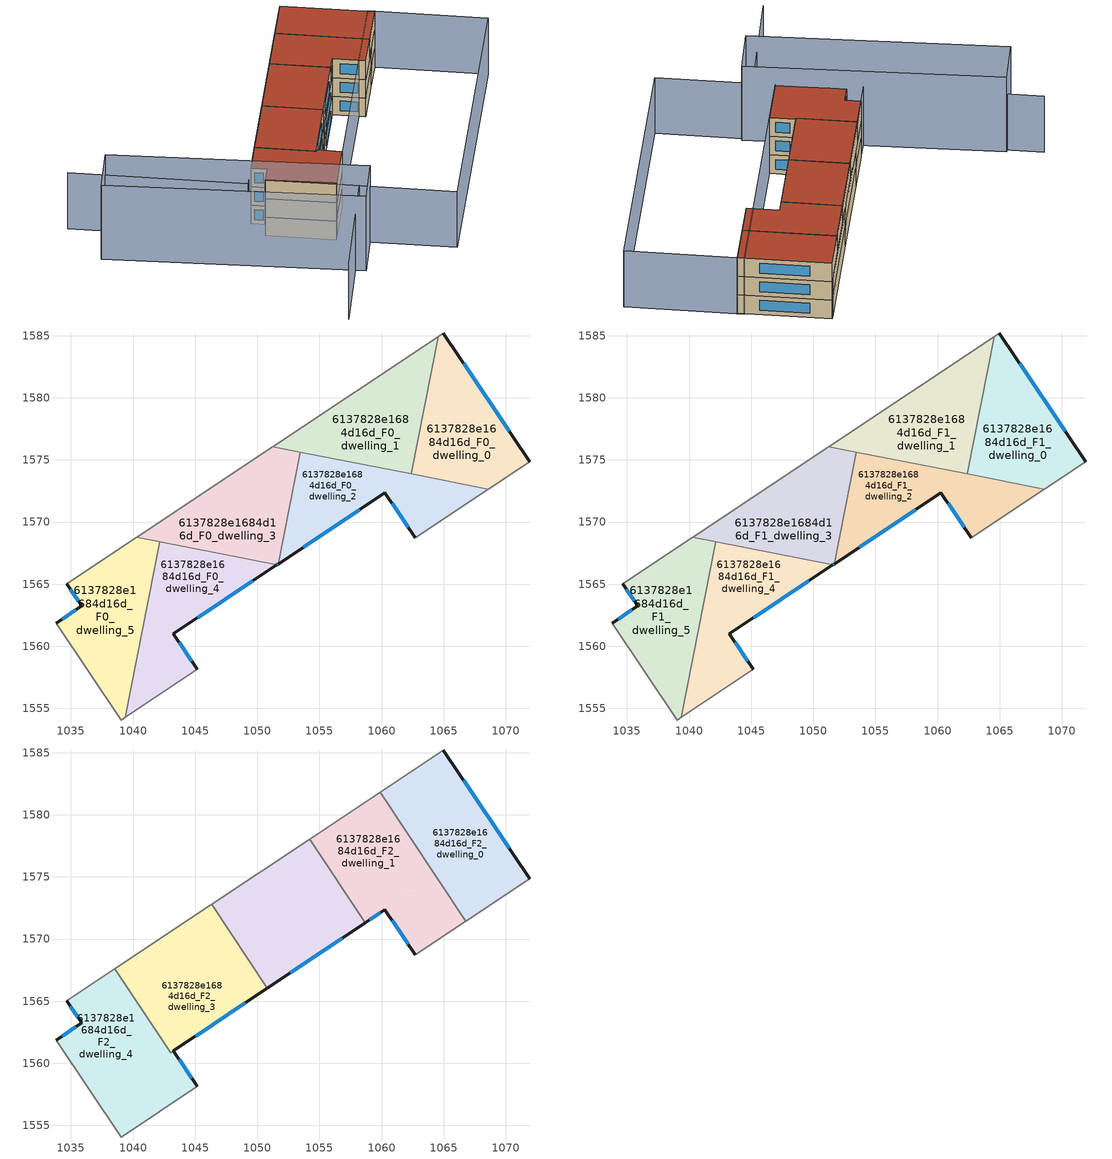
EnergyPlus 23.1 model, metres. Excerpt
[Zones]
6137828e1684d16d_F0_dwelling_0
 floor ground (EU_floor_Construction): 1064.98,1585.21 1071.92,1574.86 1068.6,1572.65 1062.37,1573.87 1064.54,1584.92 z0
 wall outside (EU_wall_Construction): 1071.92,1574.86 1064.98,1585.21 z0:3
 wall adiabatic (EU_wall_Construction): 1064.98,1585.21 1064.54,1584.92 / 1068.6,1572.65 1071.92,1574.86 z0:3
 wall to 6137828e1684d16d_F0_dwelling_1 (EU_wall_Construction): 1064.54,1584.92 1062.37,1573.87 z0:3
 wall to 6137828e1684d16d_F0_dwelling_2 (EU_wall_Construction): 1062.37,1573.87 1068.6,1572.65 z0:3
 window (EU_Window_Construction): 1070.29,1577.29 1066.61,1582.78 z0.7:2.3
6137828e1684d16d_F0_dwelling_1
 floor ground (EU_floor_Construction): 1064.54,1584.92 1062.37,1573.87 1051.24,1576.06 z0
 wall adiabatic (EU_wall_Construction): 1064.54,1584.92 1051.24,1576.06 z0:3
 wall to 6137828e1684d16d_F0_dwelling_3 (EU_wall_Construction): 1051.24,1576.06 1053.44,1575.63 z0:3
 wall to 6137828e1684d16d_F0_dwelling_2 (EU_wall_Construction): 1053.43,1575.63 1062.37,1573.87 z0:3
6137828e1684d16d_F0_dwelling_2
 floor ground (EU_floor_Construction): 1068.6,1572.65 1062.7,1568.72 1060.27,1572.35 1051.66,1566.62 1053.43,1575.63 z0
 wall outside (EU_wall_Construction): 1051.66,1566.62 1060.27,1572.35 1062.7,1568.72 z0:3
 wall to 6137828e1684d16d_F0_dwelling_3 (EU_wall_Construction): 1053.43,1575.63 1051.66,1566.62 z0:3
 wall adiabatic (EU_wall_Construction): 1062.7,1568.72 1068.6,1572.65 z0:3
 window (EU_Window_Construction): 1060.84,1571.5 1062.13,1569.57 / 1053.68,1567.96 1058.25,1571.01 z0.7:2.3
6137828e1684d16d_F0_dwelling_3
 floor ground (EU_floor_Construction): 1053.43,1575.63 1051.66,1566.62 1051.58,1566.56 1040.31,1568.77 1051.24,1576.06 z0
 wall outside (EU_wall_Construction): 1051.58,1566.56 1051.66,1566.62 z0:3
 wall adiabatic (EU_wall_Construction): 1051.24,1576.06 1040.31,1568.77 z0:3
 wall to 6137828e1684d16d_F0_dwelling_4 (EU_wall_Construction): 1042.15,1568.41 1051.58,1566.56 z0:3
 wall to 6137828e1684d16d_F0_dwelling_5 (EU_wall_Construction): 1040.31,1568.77 1042.15,1568.41 z0:3
 window (EU_Window_Construction): 1051.6,1566.57 1051.64,1566.6 z0.7:2.3
6137828e1684d16d_F0_dwelling_4
 floor ground (EU_floor_Construction): 1051.58,1566.56 1043.25,1561.01 1045.17,1558.14 1039.38,1554.28 1042.16,1568.41 z0
 wall outside (EU_wall_Construction): 1045.17,1558.14 1043.25,1561.01 1051.58,1566.56 z0:3
 wall adiabatic (EU_wall_Construction): 1039.38,1554.28 1045.17,1558.14 z0:3
 wall to 6137828e1684d16d_F0_dwelling_5 (EU_wall_Construction): 1042.16,1568.41 1039.38,1554.28 z0:3
 window (EU_Window_Construction): 1045.2,1562.31 1049.62,1565.26 / 1044.72,1558.81 1043.7,1560.34 z0.7:2.3
6137828e1684d16d_F0_dwelling_5
 floor ground (EU_floor_Construction): 1042.16,1568.41 1039.38,1554.28 1039.05,1554.07 1033.81,1561.87 1035.87,1563.24 1034.67,1565.02 1040.31,1568.77 z0
 wall outside (EU_wall_Construction): 1034.67,1565.02 1035.87,1563.24 1033.81,1561.87 z0:3
 wall adiabatic (EU_wall_Construction): 1040.31,1568.77 1034.67,1565.02 / 1033.81,1561.87 1039.05,1554.07 1039.38,1554.28 z0:3
 window (EU_Window_Construction): 1035.39,1562.92 1034.3,1562.19 / 1034.95,1564.6 1035.59,1563.66 z0.7:2.3
6137828e1684d16d_F1_dwelling_0
 floor to 6137828e1684d16d_F0_dwelling_0 (EU_floor_Construction): 1064.98,1585.21 1071.92,1574.86 1068.6,1572.65 1062.37,1573.87 1064.54,1584.92 z3
 wall outside (EU_wall_Construction): 1071.92,1574.86 1064.98,1585.21 z3:6
 wall adiabatic (EU_wall_Construction): 1064.98,1585.21 1064.54,1584.92 / 1068.6,1572.65 1071.92,1574.86 z3:6
 wall to 6137828e1684d16d_F1_dwelling_1 (EU_wall_Construction): 1064.54,1584.92 1062.37,1573.87 z3:6
 wall to 6137828e1684d16d_F1_dwelling_2 (EU_wall_Construction): 1062.37,1573.87 1068.6,1572.65 z3:6
 window (EU_Window_Construction): 1070.29,1577.29 1066.61,1582.78 z3.7:5.3
6137828e1684d16d_F1_dwelling_1
 floor to 6137828e1684d16d_F0_dwelling_1 (EU_floor_Construction): 1064.54,1584.92 1062.37,1573.87 1051.24,1576.06 z3
 wall adiabatic (EU_wall_Construction): 1064.54,1584.92 1051.24,1576.06 z3:6
 wall to 6137828e1684d16d_F1_dwelling_3 (EU_wall_Construction): 1051.24,1576.06 1053.44,1575.63 z3:6
 wall to 6137828e1684d16d_F1_dwelling_2 (EU_wall_Construction): 1053.43,1575.63 1062.37,1573.87 z3:6
6137828e1684d16d_F1_dwelling_2
 floor to 6137828e1684d16d_F0_dwelling_2 (EU_floor_Construction): 1068.6,1572.65 1062.7,1568.72 1060.27,1572.35 1051.66,1566.62 1053.43,1575.63 z3
 wall outside (EU_wall_Construction): 1051.66,1566.62 1060.27,1572.35 1062.7,1568.72 z3:6
 wall to 6137828e1684d16d_F1_dwelling_3 (EU_wall_Construction): 1053.43,1575.63 1051.66,1566.62 z3:6
 wall adiabatic (EU_wall_Construction): 1062.7,1568.72 1068.6,1572.65 z3:6
 window (EU_Window_Construction): 1060.84,1571.5 1062.13,1569.57 / 1053.68,1567.96 1058.25,1571.01 z3.7:5.3
6137828e1684d16d_F1_dwelling_3
 floor to 6137828e1684d16d_F0_dwelling_3 (EU_floor_Construction): 1053.43,1575.63 1051.66,1566.62 1051.58,1566.56 1040.31,1568.77 1051.24,1576.06 z3
 wall outside (EU_wall_Construction): 1051.58,1566.56 1051.66,1566.62 z3:6
 wall adiabatic (EU_wall_Construction): 1051.24,1576.06 1040.31,1568.77 z3:6
 wall to 6137828e1684d16d_F1_dwelling_4 (EU_wall_Construction): 1042.15,1568.41 1051.58,1566.56 z3:6
 wall to 6137828e1684d16d_F1_dwelling_5 (EU_wall_Construction): 1040.31,1568.77 1042.15,1568.41 z3:6
 window (EU_Window_Construction): 1051.6,1566.57 1051.64,1566.6 z3.7:5.3
6137828e1684d16d_F1_dwelling_4
 floor to 6137828e1684d16d_F0_dwelling_4 (EU_floor_Construction): 1051.58,1566.56 1043.25,1561.01 1045.17,1558.14 1039.38,1554.28 1042.16,1568.41 z3
 wall outside (EU_wall_Construction): 1045.17,1558.14 1043.25,1561.01 1051.58,1566.56 z3:6
 wall adiabatic (EU_wall_Construction): 1039.38,1554.28 1045.17,1558.14 z3:6
 wall to 6137828e1684d16d_F1_dwelling_5 (EU_wall_Construction): 1042.16,1568.41 1039.38,1554.28 z3:6
 window (EU_Window_Construction): 1045.2,1562.31 1049.62,1565.26 / 1044.72,1558.81 1043.7,1560.34 z3.7:5.3
6137828e1684d16d_F1_dwelling_5
 floor to 6137828e1684d16d_F0_dwelling_5 (EU_floor_Construction): 1042.16,1568.41 1039.38,1554.28 1039.05,1554.07 1033.81,1561.87 1035.87,1563.24 1034.67,1565.02 1040.31,1568.77 z3
 wall outside (EU_wall_Construction): 1034.67,1565.02 1035.87,1563.24 1033.81,1561.87 z3:6
 wall adiabatic (EU_wall_Construction): 1040.31,1568.77 1034.67,1565.02 / 1033.81,1561.87 1039.05,1554.07 1039.38,1554.28 z3:6
 window (EU_Window_Construction): 1035.39,1562.92 1034.3,1562.19 / 1034.95,1564.6 1035.59,1563.66 z3.7:5.3
6137828e1684d16d_F2_dwelling_0
 floor to 6137828e1684d16d_F1_dwelling_0 (EU_floor_Construction): 1064.98,1585.21 1071.92,1574.86 1068.6,1572.65 1065.59,1573.24 1063.01,1577.11 1064.54,1584.92 z6
 floor to 6137828e1684d16d_F1_dwelling_1 (EU_floor_Construction): 1064.54,1584.92 1063.01,1577.11 1059.88,1581.81 z6
 floor to 6137828e1684d16d_F1_dwelling_2 (EU_floor_Construction): 1068.6,1572.65 1066.79,1571.44 1065.59,1573.24 z6
 wall outside (EU_wall_Construction): 1071.92,1574.86 1064.98,1585.21 z6:9
 wall adiabatic (EU_wall_Construction): 1064.98,1585.21 1059.88,1581.81 / 1066.79,1571.44 1071.92,1574.86 z6:9
 wall to 6137828e1684d16d_F2_dwelling_1 (EU_wall_Construction): 1059.88,1581.81 1066.79,1571.44 z6:9
 window (EU_Window_Construction): 1070.29,1577.29 1066.61,1582.78 z6.7:8.3
 roof outside (EU_roof_Construction): 1071.92,1574.86 1064.98,1585.21 1059.88,1581.81 1066.79,1571.44 z9
6137828e1684d16d_F2_dwelling_1
 floor to 6137828e1684d16d_F1_dwelling_1 (EU_floor_Construction): 1059.88,1581.81 1063.01,1577.11 1062.37,1573.87 1056.16,1575.09 1054.21,1578.04 z6
 floor to 6137828e1684d16d_F1_dwelling_0 (EU_floor_Construction): 1063.01,1577.11 1065.59,1573.24 1062.37,1573.87 z6
 floor to 6137828e1684d16d_F1_dwelling_2 (EU_floor_Construction): 1065.59,1573.24 1066.79,1571.44 1062.7,1568.72 1060.27,1572.35 1058.69,1571.3 1056.16,1575.09 z6
 wall outside (EU_wall_Construction): 1058.69,1571.3 1060.27,1572.35 1062.7,1568.72 z6:9
 wall to 6137828e1684d16d_F2_dwelling_2 (EU_wall_Construction): 1054.21,1578.04 1058.69,1571.3 z6:9
 wall adiabatic (EU_wall_Construction): 1059.88,1581.81 1054.21,1578.04 / 1062.7,1568.72 1066.79,1571.44 z6:9
 window (EU_Window_Construction): 1060.84,1571.5 1062.13,1569.57 / 1059.06,1571.55 1059.9,1572.11 z6.7:8.3
 roof outside (EU_roof_Construction): 1066.79,1571.44 1059.88,1581.81 1054.21,1578.04 1058.69,1571.3 1060.27,1572.35 1062.7,1568.72 z9
6137828e1684d16d_F2_dwelling_2
 floor to 6137828e1684d16d_F1_dwelling_3 (EU_floor_Construction): 1053.43,1575.63 1051.66,1566.62 1051.57,1566.56 1050.31,1566.81 1046.32,1572.78 1051.24,1576.06 z6
 floor to 6137828e1684d16d_F1_dwelling_2 (EU_floor_Construction): 1056.16,1575.09 1058.69,1571.3 1051.66,1566.62 1053.43,1575.63 z6
 floor to 6137828e1684d16d_F1_dwelling_1 (EU_floor_Construction): 1054.21,1578.04 1056.16,1575.09 1051.24,1576.06 z6
 floor to 6137828e1684d16d_F1_dwelling_4 (EU_floor_Construction): 1051.57,1566.56 1050.81,1566.05 1050.31,1566.81 z6
 wall outside (EU_wall_Construction): 1050.81,1566.05 1058.69,1571.3 z6:9
 wall to 6137828e1684d16d_F2_dwelling_3 (EU_wall_Construction): 1046.32,1572.78 1050.81,1566.05 z6:9
 wall adiabatic (EU_wall_Construction): 1054.21,1578.04 1046.32,1572.78 z6:9
 window (EU_Window_Construction): 1052.66,1567.28 1056.84,1570.07 z6.7:8.3
 roof outside (EU_roof_Construction): 1058.69,1571.3 1054.21,1578.04 1046.32,1572.78 1050.81,1566.05 z9
6137828e1684d16d_F2_dwelling_3
 floor to 6137828e1684d16d_F1_dwelling_3 (EU_floor_Construction): 1046.32,1572.78 1050.31,1566.81 1040.31,1568.77 z6
 floor to 6137828e1684d16d_F1_dwelling_4 (EU_floor_Construction): 1050.31,1566.81 1050.81,1566.05 1043.25,1561.01 1043.03,1560.86 1041.21,1563.59 1042.15,1568.41 z6
 floor to 6137828e1684d16d_F1_dwelling_5 (EU_floor_Construction): 1042.15,1568.41 1041.21,1563.59 1038.54,1567.6 1040.31,1568.77 z6
 wall outside (EU_wall_Construction): 1043.25,1561.01 1050.81,1566.05 z6:9
 wall adiabatic (EU_wall_Construction): 1046.32,1572.78 1038.54,1567.6 z6:9
 wall to 6137828e1684d16d_F2_dwelling_4 (EU_wall_Construction): 1038.54,1567.6 1043.02,1560.87 / 1043.03,1560.86 1043.25,1561.01 z6:9
 window (EU_Window_Construction): 1045.03,1562.19 1049.04,1564.87 z6.7:8.3
 roof outside (EU_roof_Construction): 1050.81,1566.05 1046.32,1572.78 1038.54,1567.6 1043.02,1560.87 z9
6137828e1684d16d_F2_dwelling_4
 floor to 6137828e1684d16d_F1_dwelling_4 (EU_floor_Construction): 1043.25,1561.01 1045.17,1558.14 1039.38,1554.28 1041.21,1563.59 1043.03,1560.86 z6
 floor to 6137828e1684d16d_F1_dwelling_5 (EU_floor_Construction): 1038.54,1567.6 1041.21,1563.59 1039.38,1554.28 1039.05,1554.07 1033.81,1561.87 1035.87,1563.24 1034.67,1565.02 z6
 wall outside (EU_wall_Construction): 1034.67,1565.02 1035.87,1563.24 1033.81,1561.87 / 1045.17,1558.14 1043.25,1561.01 z6:9
 wall adiabatic (EU_wall_Construction): 1033.81,1561.87 1039.05,1554.07 1045.17,1558.14 / 1038.54,1567.6 1034.67,1565.02 z6:9
 window (EU_Window_Construction): 1035.39,1562.92 1034.3,1562.19 / 1034.95,1564.6 1035.59,1563.66 / 1044.72,1558.81 1043.7,1560.34 z6.7:8.3
 roof outside (EU_roof_Construction): 1045.17,1558.14 1043.25,1561.01 1043.03,1560.86 1038.54,1567.6 1034.67,1565.02 1035.87,1563.24 1033.81,1561.87 1039.05,1554.07 z9
shading: 1026.5,1541.57 1040.64,1551.52 / 1064.98,1585.21 1031.74,1563.05 / 1031.74,1563.05 1018.59,1582.79 / 1080.26,1562.45 1047.87,1540.85 / 1047.87,1540.85 1039.05,1554.07 / 1039.05,1554.07 1071.44,1575.66 / 1071.44,1575.66 1080.26,1562.45 z0:9; 1036.23,1546.69 1016.08,1574.99 / 1016.08,1574.99 1021.65,1578.95 / 1021.65,1578.95 1041.8,1550.65 / 1041.8,1550.65 1036.23,1546.69 z0:12
[Building]
EU S2 Campaign: North Axis=0; Terrain=City; Solar Distribution=FullExterior
[Site:Location]
Budapest.Ferenc.Liszt.Intl.AP: Latitude=47.437; Longitude=19.256; Time Zone=1; Elevation=185
[SizingPeriod:WeatherFileDays]
AnnualSizingPeriod: Begin Month=1; Begin Day of Month=1; End Month=12; End Day of Month=31; Day of Week for Start Day=Monday; Use Weather File Daylight Saving Period=No; Use Weather File Rain and Snow Indicators=No
[MATERIAL]
EU_InternalMass_Material: Roughness=MediumRough; Thickness=0.1; Conductivity=1; Density=1800; Specific Heat=900; Thermal Absorptance=0.9; Solar Absorptance=0.7; Visible Absorptance=0.7
[MATERIAL:NOMASS] Roughness=MediumRough; Thermal Absorptance=0.9; Solar Absorptance=0.7; Visible Absorptance=0.7
Name | Thermal Resistance
EU_wall_NoMass | 0.832559
EU_roof_NoMass | 1.39638
EU_floor_NoMass | 0.872794
[WINDOWMATERIAL:SIMPLEGLAZINGSYSTEM]
EU_Window_SimpleGlazing: UFactor=2.79869; Solar Heat Gain Coefficient=0.75; Visible Transmittance=0.75
[CONSTRUCTION]
EU_wall_Construction: EU_wall_NoMass
EU_roof_Construction: EU_roof_NoMass
EU_floor_Construction: EU_floor_NoMass
EU_Window_Construction: EU_Window_SimpleGlazing
EU_InternalMass_Construction: EU_InternalMass_Material
[ZONE] Type=1; Multiplier=1; Ceiling Height=autocalculate; Floor Area=autocalculate; Part of Total Floor Area=Yes
Name | Volume
6137828e1684d16d_F0_dwelling_0; 6137828e1684d16d_F1_dwelling_0; 6137828e1684d16d_F0_dwelling_3; 6137828e1684d16d_F1_dwelling_3 | 191.584
6137828e1684d16d_F2_dwelling_0 | 229.881
6137828e1684d16d_F0_dwelling_1; 6137828e1684d16d_F1_dwelling_1 | 191.578
6137828e1684d16d_F2_dwelling_1 | 229.889
6137828e1684d16d_F0_dwelling_2; 6137828e1684d16d_F1_dwelling_2 | 191.573
6137828e1684d16d_F2_dwelling_2 | 229.896
6137828e1684d16d_F2_dwelling_3 | 227.111
6137828e1684d16d_F0_dwelling_4; 6137828e1684d16d_F1_dwelling_4 | 191.597
6137828e1684d16d_F2_dwelling_4 | 232.684
6137828e1684d16d_F0_dwelling_5; 6137828e1684d16d_F1_dwelling_5 | 191.554
[INTERNALMASS] Construction=EU_InternalMass_Construction
Name | Zone or ZoneList | Surface Area
6137828e1684d16d_F0_dwelling_0_EU_InternalMass | 6137828e1684d16d_F0_dwelling_0 | 63.8587
6137828e1684d16d_F0_dwelling_1_EU_InternalMass | 6137828e1684d16d_F0_dwelling_1 | 63.8577
6137828e1684d16d_F0_dwelling_2_EU_InternalMass | 6137828e1684d16d_F0_dwelling_2 | 63.8574
6137828e1684d16d_F0_dwelling_3_EU_InternalMass | 6137828e1684d16d_F0_dwelling_3 | 63.8612
6137828e1684d16d_F0_dwelling_4_EU_InternalMass | 6137828e1684d16d_F0_dwelling_4 | 63.8674
6137828e1684d16d_F0_dwelling_5_EU_InternalMass | 6137828e1684d16d_F0_dwelling_5 | 63.8512
6137828e1684d16d_F1_dwelling_0_EU_InternalMass | 6137828e1684d16d_F1_dwelling_0 | 63.8587
6137828e1684d16d_F1_dwelling_1_EU_InternalMass | 6137828e1684d16d_F1_dwelling_1 | 63.8577
6137828e1684d16d_F1_dwelling_2_EU_InternalMass | 6137828e1684d16d_F1_dwelling_2 | 63.8574
6137828e1684d16d_F1_dwelling_3_EU_InternalMass | 6137828e1684d16d_F1_dwelling_3 | 63.8612
6137828e1684d16d_F1_dwelling_4_EU_InternalMass | 6137828e1684d16d_F1_dwelling_4 | 63.8674
6137828e1684d16d_F1_dwelling_5_EU_InternalMass | 6137828e1684d16d_F1_dwelling_5 | 63.8512
6137828e1684d16d_F2_dwelling_0_EU_InternalMass | 6137828e1684d16d_F2_dwelling_0 | 76.6271
6137828e1684d16d_F2_dwelling_1_EU_InternalMass | 6137828e1684d16d_F2_dwelling_1 | 76.6298
6137828e1684d16d_F2_dwelling_2_EU_InternalMass | 6137828e1684d16d_F2_dwelling_2 | 76.6319
6137828e1684d16d_F2_dwelling_3_EU_InternalMass | 6137828e1684d16d_F2_dwelling_3 | 75.6983
6137828e1684d16d_F2_dwelling_4_EU_InternalMass | 6137828e1684d16d_F2_dwelling_4 | 77.5638
[OTHEREQUIPMENT] Fuel Type=Electricity; Design Level Calculation Method=Watts/Area; Power per Zone Floor Area=1; Fraction Latent=0; Fraction Radiant=0; Fraction Lost=0; Carbon Dioxide Generation Rate=0; EndUse Subcategory=EU_Step8_InternalGains
Name | Zone or ZoneList or Space or SpaceList | Schedule
EU_Step8_InternalGain_6137828e1684d16d_F0_dwelling_0_f000 | 6137828e1684d16d_F0_dwelling_0 | EU_Step8_GainSchedule_6137828e1684d16d_F0_dwelling_0_f000
EU_Step8_InternalGain_6137828e1684d16d_F0_dwelling_1_f000 | 6137828e1684d16d_F0_dwelling_1 | EU_Step8_GainSchedule_6137828e1684d16d_F0_dwelling_1_f000
EU_Step8_InternalGain_6137828e1684d16d_F0_dwelling_2_f000 | 6137828e1684d16d_F0_dwelling_2 | EU_Step8_GainSchedule_6137828e1684d16d_F0_dwelling_2_f000
EU_Step8_InternalGain_6137828e1684d16d_F0_dwelling_3_f000 | 6137828e1684d16d_F0_dwelling_3 | EU_Step8_GainSchedule_6137828e1684d16d_F0_dwelling_3_f000
EU_Step8_InternalGain_6137828e1684d16d_F0_dwelling_4_f000 | 6137828e1684d16d_F0_dwelling_4 | EU_Step8_GainSchedule_6137828e1684d16d_F0_dwelling_4_f000
EU_Step8_InternalGain_6137828e1684d16d_F0_dwelling_5_f000 | 6137828e1684d16d_F0_dwelling_5 | EU_Step8_GainSchedule_6137828e1684d16d_F0_dwelling_5_f000
EU_Step8_InternalGain_6137828e1684d16d_F1_dwelling_0_f000 | 6137828e1684d16d_F1_dwelling_0 | EU_Step8_GainSchedule_6137828e1684d16d_F1_dwelling_0_f000
EU_Step8_InternalGain_6137828e1684d16d_F1_dwelling_1_f000 | 6137828e1684d16d_F1_dwelling_1 | EU_Step8_GainSchedule_6137828e1684d16d_F1_dwelling_1_f000
EU_Step8_InternalGain_6137828e1684d16d_F1_dwelling_2_f000 | 6137828e1684d16d_F1_dwelling_2 | EU_Step8_GainSchedule_6137828e1684d16d_F1_dwelling_2_f000
EU_Step8_InternalGain_6137828e1684d16d_F1_dwelling_3_f000 | 6137828e1684d16d_F1_dwelling_3 | EU_Step8_GainSchedule_6137828e1684d16d_F1_dwelling_3_f000
EU_Step8_InternalGain_6137828e1684d16d_F1_dwelling_4_f000 | 6137828e1684d16d_F1_dwelling_4 | EU_Step8_GainSchedule_6137828e1684d16d_F1_dwelling_4_f000
EU_Step8_InternalGain_6137828e1684d16d_F1_dwelling_5_f000 | 6137828e1684d16d_F1_dwelling_5 | EU_Step8_GainSchedule_6137828e1684d16d_F1_dwelling_5_f000
EU_Step8_InternalGain_6137828e1684d16d_F2_dwelling_0_f000 | 6137828e1684d16d_F2_dwelling_0 | EU_Step8_GainSchedule_6137828e1684d16d_F2_dwelling_0_f000
EU_Step8_InternalGain_6137828e1684d16d_F2_dwelling_1_f000 | 6137828e1684d16d_F2_dwelling_1 | EU_Step8_GainSchedule_6137828e1684d16d_F2_dwelling_1_f000
EU_Step8_InternalGain_6137828e1684d16d_F2_dwelling_2_f000 | 6137828e1684d16d_F2_dwelling_2 | EU_Step8_GainSchedule_6137828e1684d16d_F2_dwelling_2_f000
EU_Step8_InternalGain_6137828e1684d16d_F2_dwelling_3_f000 | 6137828e1684d16d_F2_dwelling_3 | EU_Step8_GainSchedule_6137828e1684d16d_F2_dwelling_3_f000
EU_Step8_InternalGain_6137828e1684d16d_F2_dwelling_4_f000 | 6137828e1684d16d_F2_dwelling_4 | EU_Step8_GainSchedule_6137828e1684d16d_F2_dwelling_4_f000
[ZONEVENTILATION:DESIGNFLOWRATE] Schedule=EU_AlwaysOn; Design Flow Rate Calculation Method=AirChanges/Hour; Air Changes per Hour=0.475469; Ventilation Type=Natural; Fan Pressure Rise=0; Fan Total Efficiency=1; Constant Term Coefficient=1; Temperature Term Coefficient=0; Velocity Term Coefficient=0; Velocity Squared Term Coefficient=0; Minimum Indoor Temperature=-100; Maximum Indoor Temperature=100; Delta Temperature=-100; Minimum Outdoor Temperature=-100; Maximum Outdoor Temperature=100; Maximum Wind Speed=40
Name | Zone or ZoneList or Space or SpaceList
EU_ConstantAir_6137828e1684d16d_F0_dwelling_0 | 6137828e1684d16d_F0_dwelling_0
EU_ConstantAir_6137828e1684d16d_F0_dwelling_1 | 6137828e1684d16d_F0_dwelling_1
EU_ConstantAir_6137828e1684d16d_F0_dwelling_2 | 6137828e1684d16d_F0_dwelling_2
EU_ConstantAir_6137828e1684d16d_F0_dwelling_3 | 6137828e1684d16d_F0_dwelling_3
EU_ConstantAir_6137828e1684d16d_F0_dwelling_4 | 6137828e1684d16d_F0_dwelling_4
EU_ConstantAir_6137828e1684d16d_F0_dwelling_5 | 6137828e1684d16d_F0_dwelling_5
EU_ConstantAir_6137828e1684d16d_F1_dwelling_0 | 6137828e1684d16d_F1_dwelling_0
EU_ConstantAir_6137828e1684d16d_F1_dwelling_1 | 6137828e1684d16d_F1_dwelling_1
EU_ConstantAir_6137828e1684d16d_F1_dwelling_2 | 6137828e1684d16d_F1_dwelling_2
EU_ConstantAir_6137828e1684d16d_F1_dwelling_3 | 6137828e1684d16d_F1_dwelling_3
EU_ConstantAir_6137828e1684d16d_F1_dwelling_4 | 6137828e1684d16d_F1_dwelling_4
EU_ConstantAir_6137828e1684d16d_F1_dwelling_5 | 6137828e1684d16d_F1_dwelling_5
EU_ConstantAir_6137828e1684d16d_F2_dwelling_0 | 6137828e1684d16d_F2_dwelling_0
EU_ConstantAir_6137828e1684d16d_F2_dwelling_1 | 6137828e1684d16d_F2_dwelling_1
EU_ConstantAir_6137828e1684d16d_F2_dwelling_2 | 6137828e1684d16d_F2_dwelling_2
EU_ConstantAir_6137828e1684d16d_F2_dwelling_3 | 6137828e1684d16d_F2_dwelling_3
EU_ConstantAir_6137828e1684d16d_F2_dwelling_4 | 6137828e1684d16d_F2_dwelling_4
[HVACTEMPLATE:THERMOSTAT] Constant Heating Setpoint=20; Constant Cooling Setpoint=50
EU_HeatOnly_6137828e1684d16d_F0_dwelling_0; EU_HeatOnly_6137828e1684d16d_F0_dwelling_1; EU_HeatOnly_6137828e1684d16d_F0_dwelling_2; EU_HeatOnly_6137828e1684d16d_F0_dwelling_3; EU_HeatOnly_6137828e1684d16d_F0_dwelling_4; EU_HeatOnly_6137828e1684d16d_F0_dwelling_5; EU_HeatOnly_6137828e1684d16d_F1_dwelling_0; EU_HeatOnly_6137828e1684d16d_F1_dwelling_1; EU_HeatOnly_6137828e1684d16d_F1_dwelling_2; EU_HeatOnly_6137828e1684d16d_F1_dwelling_3; EU_HeatOnly_6137828e1684d16d_F1_dwelling_4; EU_HeatOnly_6137828e1684d16d_F1_dwelling_5; EU_HeatOnly_6137828e1684d16d_F2_dwelling_0; EU_HeatOnly_6137828e1684d16d_F2_dwelling_1; EU_HeatOnly_6137828e1684d16d_F2_dwelling_2; EU_HeatOnly_6137828e1684d16d_F2_dwelling_3; EU_HeatOnly_6137828e1684d16d_F2_dwelling_4
[HVACTEMPLATE:ZONE:IDEALLOADSAIRSYSTEM] System Availability Schedule=EU_AlwaysOn; Maximum Heating Supply Air Temperature=50; Minimum Cooling Supply Air Temperature=13; Maximum Heating Supply Air Humidity Ratio=0.0156; Minimum Cooling Supply Air Humidity Ratio=0.0077; Heating Limit=NoLimit; Cooling Limit=NoLimit; Heating Availability Schedule=EU_AlwaysOn; Cooling Availability Schedule=EU_CoolingOff; Dehumidification Control Type=ConstantSensibleHeatRatio; Cooling Sensible Heat Ratio=0.7; Dehumidification Setpoint=60; Humidification Control Type=None; Humidification Setpoint=30; Outdoor Air Method=None; Outdoor Air Flow Rate per Person=0.00944; Outdoor Air Flow Rate per Zone Floor Area=0; Outdoor Air Flow Rate per Zone=0; Demand Controlled Ventilation Type=None; Outdoor Air Economizer Type=NoEconomizer; Heat Recovery Type=None; Sensible Heat Recovery Effectiveness=0.7; Latent Heat Recovery Effectiveness=0.65
Name | Template Thermostat
6137828e1684d16d_F0_dwelling_0 | EU_HeatOnly_6137828e1684d16d_F0_dwelling_0
6137828e1684d16d_F0_dwelling_1 | EU_HeatOnly_6137828e1684d16d_F0_dwelling_1
6137828e1684d16d_F0_dwelling_2 | EU_HeatOnly_6137828e1684d16d_F0_dwelling_2
6137828e1684d16d_F0_dwelling_3 | EU_HeatOnly_6137828e1684d16d_F0_dwelling_3
6137828e1684d16d_F0_dwelling_4 | EU_HeatOnly_6137828e1684d16d_F0_dwelling_4
6137828e1684d16d_F0_dwelling_5 | EU_HeatOnly_6137828e1684d16d_F0_dwelling_5
6137828e1684d16d_F1_dwelling_0 | EU_HeatOnly_6137828e1684d16d_F1_dwelling_0
6137828e1684d16d_F1_dwelling_1 | EU_HeatOnly_6137828e1684d16d_F1_dwelling_1
6137828e1684d16d_F1_dwelling_2 | EU_HeatOnly_6137828e1684d16d_F1_dwelling_2
6137828e1684d16d_F1_dwelling_3 | EU_HeatOnly_6137828e1684d16d_F1_dwelling_3
6137828e1684d16d_F1_dwelling_4 | EU_HeatOnly_6137828e1684d16d_F1_dwelling_4
6137828e1684d16d_F1_dwelling_5 | EU_HeatOnly_6137828e1684d16d_F1_dwelling_5
6137828e1684d16d_F2_dwelling_0 | EU_HeatOnly_6137828e1684d16d_F2_dwelling_0
6137828e1684d16d_F2_dwelling_1 | EU_HeatOnly_6137828e1684d16d_F2_dwelling_1
6137828e1684d16d_F2_dwelling_2 | EU_HeatOnly_6137828e1684d16d_F2_dwelling_2
6137828e1684d16d_F2_dwelling_3 | EU_HeatOnly_6137828e1684d16d_F2_dwelling_3
6137828e1684d16d_F2_dwelling_4 | EU_HeatOnly_6137828e1684d16d_F2_dwelling_4
[SIZING:ZONE] Zone Cooling Design Supply Air Temperature Input Method=SupplyAirTemperature; Zone Cooling Design Supply Air Temperature=13; Zone Heating Design Supply Air Temperature Input Method=SupplyAirTemperature; Zone Heating Design Supply Air Temperature=50; Zone Cooling Design Supply Air Humidity Ratio=0.008; Zone Heating Design Supply Air Humidity Ratio=0.008; Cooling Design Air Flow Method=DesignDay; Cooling Design Air Flow Rate=0; Cooling Minimum Air Flow per Zone Floor Area=0.000762; Cooling Minimum Air Flow=0; Cooling Minimum Air Flow Fraction=0.2; Heating Design Air Flow Method=DesignDay; Heating Design Air Flow Rate=0; Heating Maximum Air Flow per Zone Floor Area=0.002032; Heating Maximum Air Flow=0.141576; Heating Maximum Air Flow Fraction=0.3; Account for Dedicated Outdoor Air System=No; Dedicated Outdoor Air System Control Strategy=NeutralSupplyAir; Dedicated Outdoor Air Low Setpoint Temperature for Design=autosize; Dedicated Outdoor Air High Setpoint Temperature for Design=autosize; Zone Load Sizing Method=Sensible Load Only No Latent Load; Zone Latent Cooling Design Supply Air Humidity Ratio Input Method=HumidityRatioDifference; Zone Cooling Design Supply Air Humidity Ratio Difference=0.005; Zone Latent Heating Design Supply Air Humidity Ratio Input Method=HumidityRatioDifference; Zone Humidification Design Supply Air Humidity Ratio Difference=0.005
6137828e1684d16d_F0_dwelling_0; 6137828e1684d16d_F0_dwelling_1; 6137828e1684d16d_F0_dwelling_2; 6137828e1684d16d_F0_dwelling_3; 6137828e1684d16d_F0_dwelling_4; 6137828e1684d16d_F0_dwelling_5; 6137828e1684d16d_F1_dwelling_0; 6137828e1684d16d_F1_dwelling_1; 6137828e1684d16d_F1_dwelling_2; 6137828e1684d16d_F1_dwelling_3; 6137828e1684d16d_F1_dwelling_4; 6137828e1684d16d_F1_dwelling_5; 6137828e1684d16d_F2_dwelling_0; 6137828e1684d16d_F2_dwelling_1; 6137828e1684d16d_F2_dwelling_2; 6137828e1684d16d_F2_dwelling_3; 6137828e1684d16d_F2_dwelling_4
[SCHEDULE:CONSTANT]
Name | Hourly Value
EU_AlwaysOn | 1
EU_CoolingOff | 0
[SCHEDULE:FILE] Column Number=1; Rows to Skip at Top=0; Number of Hours of Data=8760; Column Separator=Comma; Interpolate to Timestep=No; Minutes per Item=60; Adjust Schedule for Daylight Savings=Yes
Name | File
EU_Step8_GainSchedule_6137828e1684d16d_F0_dwelling_0_f000 | ../../schedules/6137828e1684d16d/6137828e1684d16d_F0_dwelling_0_f000_gain.csv
EU_Step8_GainSchedule_6137828e1684d16d_F0_dwelling_1_f000 | ../../schedules/6137828e1684d16d/6137828e1684d16d_F0_dwelling_1_f000_gain.csv
EU_Step8_GainSchedule_6137828e1684d16d_F0_dwelling_2_f000 | ../../schedules/6137828e1684d16d/6137828e1684d16d_F0_dwelling_2_f000_gain.csv
EU_Step8_GainSchedule_6137828e1684d16d_F0_dwelling_3_f000 | ../../schedules/6137828e1684d16d/6137828e1684d16d_F0_dwelling_3_f000_gain.csv
EU_Step8_GainSchedule_6137828e1684d16d_F0_dwelling_4_f000 | ../../schedules/6137828e1684d16d/6137828e1684d16d_F0_dwelling_4_f000_gain.csv
EU_Step8_GainSchedule_6137828e1684d16d_F0_dwelling_5_f000 | ../../schedules/6137828e1684d16d/6137828e1684d16d_F0_dwelling_5_f000_gain.csv
EU_Step8_GainSchedule_6137828e1684d16d_F1_dwelling_0_f000 | ../../schedules/6137828e1684d16d/6137828e1684d16d_F1_dwelling_0_f000_gain.csv
EU_Step8_GainSchedule_6137828e1684d16d_F1_dwelling_1_f000 | ../../schedules/6137828e1684d16d/6137828e1684d16d_F1_dwelling_1_f000_gain.csv
EU_Step8_GainSchedule_6137828e1684d16d_F1_dwelling_2_f000 | ../../schedules/6137828e1684d16d/6137828e1684d16d_F1_dwelling_2_f000_gain.csv
EU_Step8_GainSchedule_6137828e1684d16d_F1_dwelling_3_f000 | ../../schedules/6137828e1684d16d/6137828e1684d16d_F1_dwelling_3_f000_gain.csv
EU_Step8_GainSchedule_6137828e1684d16d_F1_dwelling_4_f000 | ../../schedules/6137828e1684d16d/6137828e1684d16d_F1_dwelling_4_f000_gain.csv
EU_Step8_GainSchedule_6137828e1684d16d_F1_dwelling_5_f000 | ../../schedules/6137828e1684d16d/6137828e1684d16d_F1_dwelling_5_f000_gain.csv
EU_Step8_GainSchedule_6137828e1684d16d_F2_dwelling_0_f000 | ../../schedules/6137828e1684d16d/6137828e1684d16d_F2_dwelling_0_f000_gain.csv
EU_Step8_GainSchedule_6137828e1684d16d_F2_dwelling_1_f000 | ../../schedules/6137828e1684d16d/6137828e1684d16d_F2_dwelling_1_f000_gain.csv
EU_Step8_GainSchedule_6137828e1684d16d_F2_dwelling_2_f000 | ../../schedules/6137828e1684d16d/6137828e1684d16d_F2_dwelling_2_f000_gain.csv
EU_Step8_GainSchedule_6137828e1684d16d_F2_dwelling_3_f000 | ../../schedules/6137828e1684d16d/6137828e1684d16d_F2_dwelling_3_f000_gain.csv
EU_Step8_GainSchedule_6137828e1684d16d_F2_dwelling_4_f000 | ../../schedules/6137828e1684d16d/6137828e1684d16d_F2_dwelling_4_f000_gain.csv
